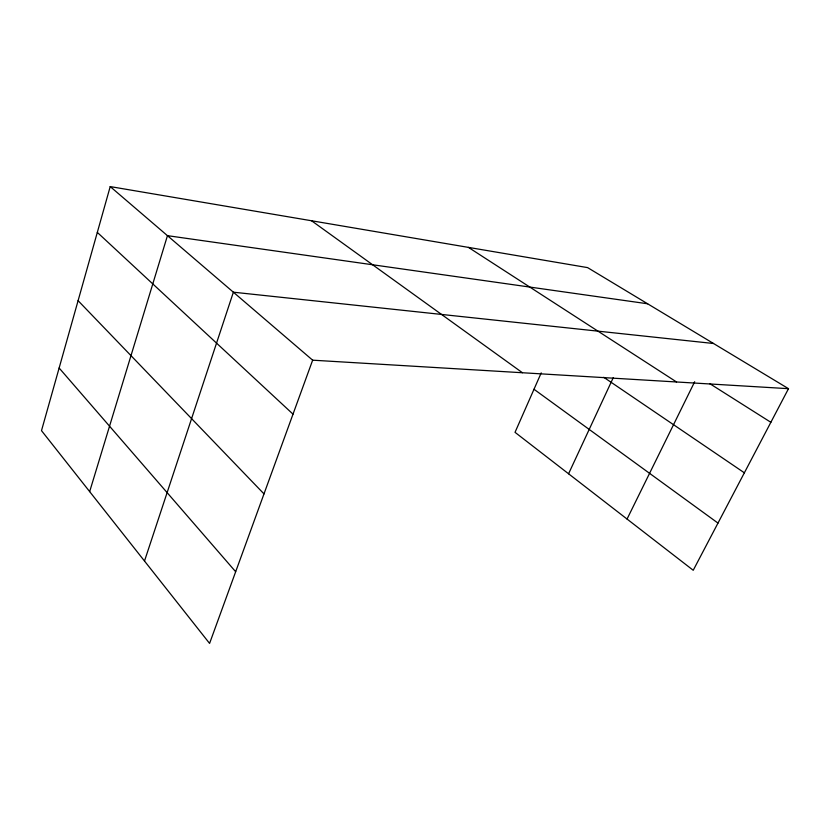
<?xml version="1.0" encoding="UTF-8"?>
<svg xmlns="http://www.w3.org/2000/svg" width="830" height="830" viewBox="0 0 830 830"><rect width="100%" height="100%" fill="white"/><g stroke="black" fill="none" stroke-linecap="round" stroke-linejoin="round"><path stroke-width="1.25" d="M110.214 186.584L41.5 430.646L209.585 643.416L312.651 360.179L110.214 186.584L587.599 267.613L788.5 388.679L693.226 570.272L515.025 432.326L541.222 372.867M89.661 491.609L167.453 235.658L647.628 303.78M144.503 561.028L233.375 292.191L713.52 343.495M568.571 473.774L613.256 377.692M627.055 519.051L694.689 381.727M312.651 360.179L788.5 388.679M709.588 383.533L770.863 422.304M468.452 247.392L676.543 381.976M603.721 377.276L744.365 472.81M311.561 220.759L522.444 372.743M534.001 389.27L717.981 523.087M97.318 232.39L293.011 414.149M78.093 300.668L263.992 493.892M59.138 368.012L235.668 571.735"/></g></svg>
